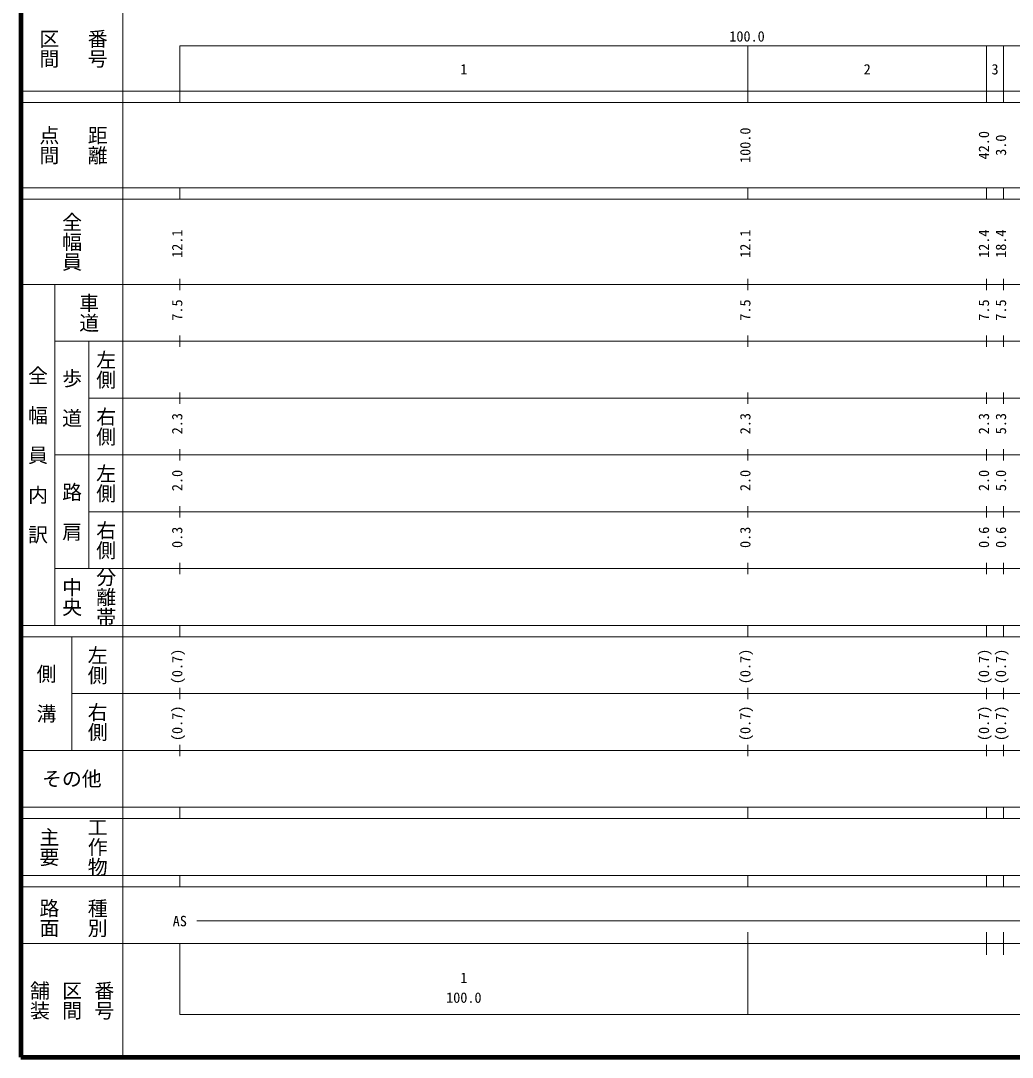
# Model space of a CAD drawing. Units: millimetres on the paper, enlarged 1000 times. Extents: x 40000 to 680000, y 20000 to 380000.
# Drawn here: x 40000 to 214537, y 20000 to 202409 of the extents above; entities that cross this region are included whole.
import ezdxf
from ezdxf.enums import TextEntityAlignment as Align

# ---------------------------------------------------------------- set-up
doc = ezdxf.new("R2010")
doc.units = ezdxf.units.MM
doc.header["$LTSCALE"] = 1000
doc.layers.add('M-TTL', color=2, linetype='Continuous', lineweight=140)
doc.layers.add('M-TTL-BAND', color=7, linetype='Continuous', lineweight=13)
doc.styles.add('@ＭＳ ゴシック', font='')
doc.styles.add('ＭＳ ゴシック', font='')
doc.styles.get('@ＭＳ ゴシック').set_extended_font_data('@MS Gothic')
doc.styles.get('ＭＳ ゴシック').set_extended_font_data('MS Gothic')

msp = doc.modelspace()

# ---------------------------------------------------------------- linework, layer by layer
at = {"layer": 'M-TTL'}
for p, q in [((40000, 380000), (40000, 20000)), ((40000, 20000), (680000, 20000))]:
    msp.add_line(p, q, dxfattribs=at)
at = {"layer": 'M-TTL-BAND'}
for p, q in [((58000, 370000), (58000, 20000)), ((68000, 198000), (579000, 198000)), ((68000, 198000), (68000, 188000)), ((168000, 188000), (168000, 198000)), ((210000, 188000), (210000, 198000)), ((213000, 188000), (213000, 198000)), ((40000, 190000), (579000, 190000)), ((40000, 188000), (579000, 188000)), ((40000, 173000), (579000, 173000)), ((68000, 171000), (68000, 173000)), ((168000, 171000), (168000, 173000)), ((210000, 171000), (210000, 173000)), ((213000, 171000), (213000, 173000)), ((40000, 171000), (579000, 171000)), ((68000, 155000), (68000, 157000)), ((168000, 155000), (168000, 157000)), ((210000, 155000), (210000, 157000)), ((213000, 155000), (213000, 157000)), ((40000, 156000), (579000, 156000)), ((46000, 96000), (46000, 156000)), ((46000, 146000), (579000, 146000)), ((52000, 146000), (52000, 106000)), ((68000, 145000), (68000, 147000)), ((168000, 145000), (168000, 147000)), ((210000, 145000), (210000, 147000)), ((213000, 145000), (213000, 147000)), ((68000, 135000), (68000, 137000)), ((168000, 135000), (168000, 137000)), ((210000, 135000), (210000, 137000)), ((213000, 135000), (213000, 137000)), ((52000, 136000), (579000, 136000)), ((46000, 126000), (579000, 126000)), ((68000, 125000), (68000, 127000)), ((168000, 125000), (168000, 127000)), ((210000, 125000), (210000, 127000)), ((213000, 125000), (213000, 127000)), ((68000, 115000), (68000, 117000)), ((168000, 115000), (168000, 117000)), ((210000, 115000), (210000, 117000)), ((213000, 115000), (213000, 117000)), ((52000, 116000), (579000, 116000)), ((46000, 106000), (579000, 106000)), ((68000, 105000), (68000, 107000)), ((168000, 105000), (168000, 107000)), ((210000, 105000), (210000, 107000)), ((213000, 105000), (213000, 107000)), ((40000, 96000), (579000, 96000)), ((68000, 94000), (68000, 96000)), ((168000, 94000), (168000, 96000)), ((210000, 94000), (210000, 96000)), ((213000, 94000), (213000, 96000)), ((40000, 94000), (579000, 94000)), ((49000, 94000), (49000, 74000)), ((49000, 84000), (579000, 84000)), ((68000, 83000), (68000, 85000)), ((168000, 83000), (168000, 85000)), ((210000, 83000), (210000, 85000)), ((213000, 83000), (213000, 85000)), ((68000, 73000), (68000, 75000)), ((168000, 73000), (168000, 75000)), ((210000, 73000), (210000, 75000)), ((213000, 73000), (213000, 75000)), ((40000, 74000), (579000, 74000)), ((40000, 64000), (579000, 64000)), ((68000, 62000), (68000, 64000)), ((168000, 62000), (168000, 64000)), ((210000, 62000), (210000, 64000)), ((213000, 62000), (213000, 64000)), ((40000, 62000), (579000, 62000)), ((40000, 52000), (579000, 52000)), ((68000, 50000), (68000, 52000)), ((168000, 50000), (168000, 52000)), ((210000, 50000), (210000, 52000)), ((213000, 50000), (213000, 52000)), ((40000, 50000), (579000, 50000)), ((71000, 44000), (565000, 44000)), ((168000, 27500), (168000, 42000)), ((210000, 38000), (210000, 42000)), ((213000, 38000), (213000, 42000)), ((40000, 40000), (579000, 40000)), ((68000, 40000), (68000, 27500)), ((68000, 27500), (579000, 27500))]:
    msp.add_line(p, q, dxfattribs=at)

# ---------------------------------------------------------------- texts
at = {"layer": 'M-TTL-BAND', "style": '@ＭＳ ゴシック'}
for s, p in [('番号', (53500, 197500)), ('区間', (45000, 197500)), ('点間', (45000, 180500)), ('距離', (53500, 180500)), ('全幅員', (49000, 163500)), ('車道', (52000, 151000)), ('左側', (55000, 141000)), ('全\u3000幅\u3000員\u3000内\u3000訳', (43000, 126000)), ('歩\u3000道', (49000, 136000)), ('右側', (55000, 131000)), ('左側', (55000, 121000)), ('路\u3000肩', (49000, 116000)), ('右側', (55000, 111000)), ('分離帯', (55000, 101000)), ('中央', (49000, 101000)), ('左側', (53500, 89000)), ('側\u3000溝', (44500, 84000)), ('右側', (53500, 79000)), ('主要', (45000, 57000)), ('工作物', (53500, 57000)), ('路面', (45000, 44500)), ('種別', (53500, 44500)), ('舗装', (43333, 30000)), ('区間', (49000, 30000)), ('番号', (54667, 30000))]:
    msp.add_text(s, height=2566, rotation=270, dxfattribs=at).set_placement(p, align=Align.MIDDLE_CENTER)
at = {"layer": 'M-TTL-BAND', "style": 'ＭＳ ゴシック'}
for s, p in [('100.0', (167844, 198195)), ('1', (118000, 192405)), ('2', (189000, 192405)), ('3', (211500, 192405)), ('AS', (68000, 42500)), ('1', (118000, 32523)), ('100.0', (118000, 29033))]:
    msp.add_text(s, height=1833, dxfattribs=at).set_placement(p, align=Align.BOTTOM_CENTER)
for s, p in [('100.0', (169000, 180500)), ('42.0', (211000, 180500)), ('3.0', (214000, 180500)), ('12.1', (69000, 163174)), ('12.1', (169000, 163174)), ('12.4', (211000, 163174)), ('18.4', (214000, 163174)), ('7.5', (69000, 151500)), ('7.5', (169000, 151500)), ('7.5', (211000, 151500)), ('7.5', (214000, 151500)), ('2.3', (69000, 131500)), ('2.3', (169000, 131500)), ('2.3', (211000, 131500)), ('5.3', (214000, 131500)), ('2.0', (69000, 121500)), ('2.0', (169000, 121500)), ('2.0', (211000, 121500)), ('5.0', (214000, 121500)), ('0.3', (69000, 111500)), ('0.3', (169000, 111500)), ('0.6', (211000, 111500)), ('0.6', (214000, 111500)), ('(0.7)', (69000, 88764)), ('(0.7)', (169000, 88764)), ('(0.7)', (211000, 88764)), ('(0.7)', (214000, 88764)), ('(0.7)', (69000, 78764)), ('(0.7)', (169000, 78764)), ('(0.7)', (211000, 78764)), ('(0.7)', (214000, 78764))]:
    msp.add_text(s, height=1833, rotation=90, dxfattribs=at).set_placement(p, align=Align.BOTTOM_CENTER)
msp.add_text('その他', height=2566, dxfattribs=at).set_placement((49000, 69000), align=Align.MIDDLE_CENTER)

doc.saveas('drawing.dxf')
